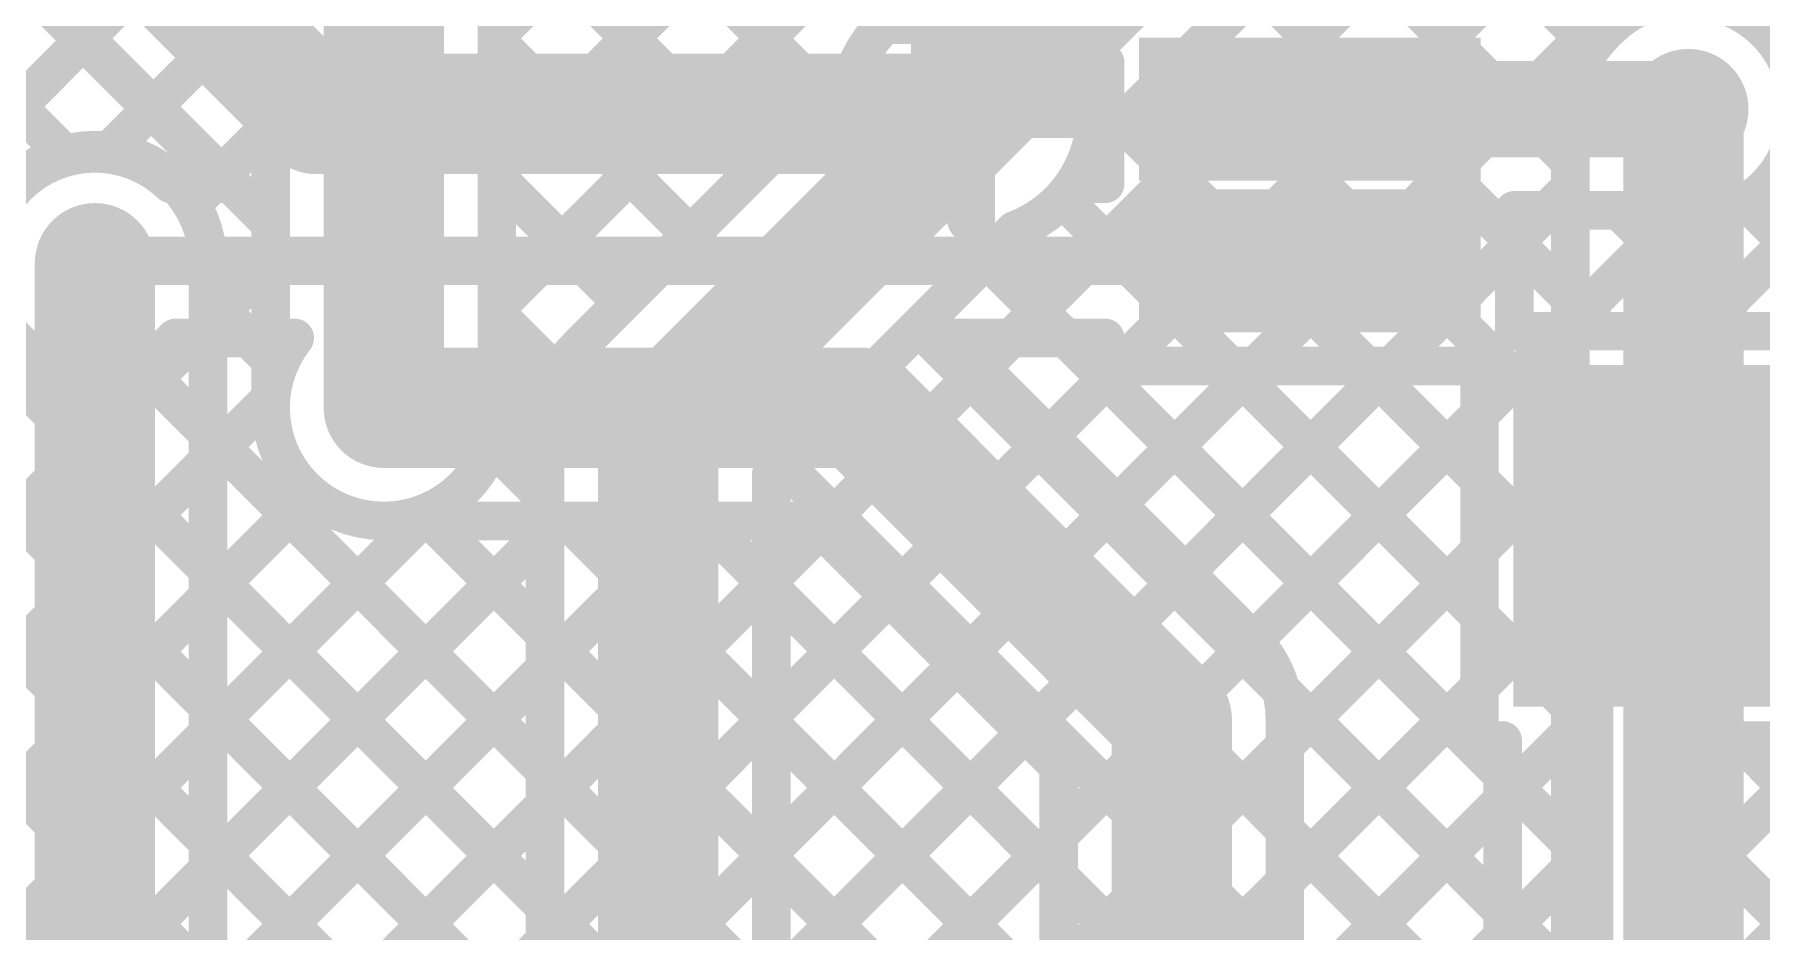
# Model space of a CAD drawing. Header units: millimetres. Extents: x 2.49 to 5.65, y 1.36 to 4.13.
# Drawn here: x 2.7755 to 3.1342, y 3.3643 to 3.5505 of the extents above; entities that cross this region are included whole.
import ezdxf

# ---------------------------------------------------------------- set-up
doc = ezdxf.new("R2010")
doc.units = ezdxf.units.MM
doc.header["$MEASUREMENT"] = 0
for name, color, linetype in [('BottomLayer', 5, 'Continuous'), ('MultiLayer', 9, 'Continuous'), ('TopLayer', 1, 'Continuous'), ('TopOverlay', 2, 'Continuous'), ('TopPaste', 8, 'Continuous'), ('TopSolder', 216, 'Continuous'), ('ViaHoleLayer', 16, 'Continuous')]:
    doc.layers.add(name, color=color, linetype=linetype)

# ---------------------------------------------------------------- blocks, each defined once
blk = doc.blocks.new('32_TQFP__7X7__14')
at = {"layer": 'TopLayer'}
for points in [[(0.06791, 0.13583), (0.08957, 0.13583), (0.06791, 0.19882), (0.08957, 0.19882)], [(0.09941, 0.13583), (0.12106, 0.13583), (0.09941, 0.19882), (0.12106, 0.19882)], [(0.13583, 0.09941), (0.19882, 0.09941), (0.13583, 0.12106), (0.19882, 0.12106)], [(0.13583, 0.06791), (0.19882, 0.06791), (0.13583, 0.08957), (0.19882, 0.08957)]]:
    blk.add_solid(points, dxfattribs=at)
at = {"layer": 'TopOverlay', "const_width": 0.005}
blk.add_lwpolyline([(0.13398, 0.12455), (0.12451, 0.13402)], dxfattribs=at)
at = {"layer": 'TopOverlay', "const_width": 0.0025}
for points in [[(0.12326, 0.13402, 1), (0.12576, 0.13402, 1)], [(0.13273, 0.12455, 1), (0.13523, 0.12455, 1)]]:
    blk.add_lwpolyline(points, format="xyb", close=True, dxfattribs=at)
at = {"layer": 'TopPaste'}
for points in [[(0.06791, 0.13583), (0.08957, 0.13583), (0.06791, 0.19882), (0.08957, 0.19882)], [(0.09941, 0.13583), (0.12106, 0.13583), (0.09941, 0.19882), (0.12106, 0.19882)], [(0.13583, 0.09941), (0.19882, 0.09941), (0.13583, 0.12106), (0.19882, 0.12106)], [(0.13583, 0.06791), (0.19882, 0.06791), (0.13583, 0.08957), (0.19882, 0.08957)]]:
    blk.add_solid(points, dxfattribs=at)
at = {"layer": 'TopSolder'}
for points in [[(0.06391, 0.13183), (0.09357, 0.13183), (0.06391, 0.20282), (0.09357, 0.20282)], [(0.09541, 0.13183), (0.12506, 0.13183), (0.09541, 0.20282), (0.12506, 0.20282)], [(0.13183, 0.09541), (0.20282, 0.09541), (0.13183, 0.12506), (0.20282, 0.12506)], [(0.13183, 0.06391), (0.20282, 0.06391), (0.13183, 0.09357), (0.20282, 0.09357)]]:
    blk.add_solid(points, dxfattribs=at)
blk = doc.blocks.new('C__0603_113')
at = {"layer": 'TopLayer'}
for points in [[(-0.045, 0.0175), (-0.045, -0.0175), (-0.015, 0.0175), (-0.015, -0.0175)], [(0.015, 0.0175), (0.015, -0.0175), (0.045, 0.0175), (0.045, -0.0175)]]:
    blk.add_solid(points, dxfattribs=at)
at = {"layer": 'TopOverlay', "const_width": 0.005}
for points in [[(-0.049, 0.021), (-0.018, 0.021)], [(-0.049, 0.021), (-0.049, -0.021)], [(0.018, 0.021), (0.049, 0.021)], [(0.049, 0.021), (0.049, -0.021)], [(-0.049, -0.021), (-0.018, -0.021)], [(0.018, -0.021), (0.049, -0.021)]]:
    blk.add_lwpolyline(points, dxfattribs=at)
at = {"layer": 'TopOverlay', "const_width": 0.0025}
for points in [[(-0.05025, 0.021, 1), (-0.04775, 0.021, 1)], [(-0.05025, 0.021, 1), (-0.04775, 0.021, 1)], [(-0.01925, 0.021, 1), (-0.01675, 0.021, 1)], [(0.01675, 0.021, 1), (0.01925, 0.021, 1)], [(0.04775, 0.021, 1), (0.05025, 0.021, 1)], [(0.04775, 0.021, 1), (0.05025, 0.021, 1)], [(-0.05025, -0.021, 1), (-0.04775, -0.021, 1)], [(-0.05025, -0.021, 1), (-0.04775, -0.021, 1)], [(-0.01925, -0.021, 1), (-0.01675, -0.021, 1)], [(0.01675, -0.021, 1), (0.01925, -0.021, 1)], [(0.04775, -0.021, 1), (0.05025, -0.021, 1)], [(0.04775, -0.021, 1), (0.05025, -0.021, 1)]]:
    blk.add_lwpolyline(points, format="xyb", close=True, dxfattribs=at)
at = {"layer": 'TopPaste'}
for points in [[(-0.045, 0.0175), (-0.045, -0.0175), (-0.015, 0.0175), (-0.015, -0.0175)], [(0.015, 0.0175), (0.015, -0.0175), (0.045, 0.0175), (0.045, -0.0175)]]:
    blk.add_solid(points, dxfattribs=at)
at = {"layer": 'TopSolder'}
for points in [[(-0.04736, 0.01986), (-0.04736, -0.01986), (-0.01264, 0.01986), (-0.01264, -0.01986)], [(0.01264, 0.01986), (0.01264, -0.01986), (0.04736, 0.01986), (0.04736, -0.01986)]]:
    blk.add_solid(points, dxfattribs=at)

msp = doc.modelspace()

# ---------------------------------------------------------------- linework, layer by layer
at = {"layer": 'BottomLayer'}
for points, const_width in [([(2.848, 3.473), (2.848, 3.661)], 0.025), ([(2.7195, 3.64446), (2.8245, 3.53946)], 0.008), ([(2.8245, 3.473), (2.8245, 3.6375)], 0.008), ([(2.8715, 3.52204), (2.98696, 3.6375)], 0.008), ([(2.8715, 3.49376), (3.01524, 3.6375)], 0.008), ([(2.8715, 3.55032), (2.95868, 3.6375)], 0.008), ([(2.8715, 3.473), (2.8715, 3.6375)], 0.008), ([(2.8715, 3.63388), (2.95245, 3.55293)], 0.008), ([(2.70536, 3.63032), (2.8245, 3.51118)], 0.008), ([(2.69122, 3.61618), (2.78174, 3.52565)], 0.008), ([(2.8715, 3.6056), (2.93993, 3.53717)], 0.008), ([(2.97, 3.534), (3.034, 3.598)], 0.025), ([(2.56998, 3.33366), (2.8245, 3.58818)], 0.008), ([(2.8715, 3.57732), (2.92579, 3.52303)], 0.008), ([(2.9285, 3.38105), (3.12195, 3.5745)], 0.008), ([(2.9285, 3.43762), (3.06538, 3.5745)], 0.008), ([(2.9285, 3.40933), (3.09356, 3.57439)], 0.008), ([(2.99417, 3.52493), (3.04373, 3.5745)], 0.008), ([(3.04402, 3.5745), (3.0945, 3.52402)], 0.008), ([(3.07231, 3.5745), (3.09899, 3.54782)], 0.008), ([(2.79092, 3.52632), (2.8245, 3.55989)], 0.008), ([(3.02974, 3.5605), (3.0945, 3.49574)], 0.008), ([(2.97, 3.534), (2.97, 3.55581)], 0.01), ([(2.8715, 3.54903), (2.91165, 3.50888)], 0.008), ([(3.01559, 3.54636), (3.0945, 3.46745)], 0.008), ([(2.8884, 3.48563), (2.94583, 3.54307)], 0.008), ([(2.905, 3.469), (2.97, 3.534)], 0.025), ([(3.118, 3.534), (3.119, 3.535)], 0.025), ([(3.118, 3.534), (3.118, 2.427)], 0.025), ([(2.94819, 3.534), (2.97, 3.534)], 0.01), ([(2.97, 3.534), (2.99181, 3.534)], 0.01), ([(2.97, 3.51219), (2.97, 3.534)], 0.01), ([(3.0945, 3.07275), (3.0945, 3.534)], 0.008), ([(2.80809, 3.5152), (2.8245, 3.53161)], 0.008), ([(3.00145, 3.53222), (3.0945, 3.43917)], 0.008), ([(2.8715, 3.52075), (2.89751, 3.49474)], 0.008), ([(2.9285, 3.35277), (3.0945, 3.51877)], 0.008), ([(2.98893, 3.51645), (3.0945, 3.41088)], 0.008), ([(2.788, 3.503), (2.788, 2.088)], 0.025), ([(2.9285, 3.45927), (2.97907, 3.50983)], 0.008), ([(2.8115, 3.49032), (2.8245, 3.50332)], 0.008), ([(2.8115, 2.85773), (2.8115, 3.503)], 0.008), ([(2.97317, 3.50393), (3.0945, 3.3826)], 0.008), ([(2.8115, 3.49589), (2.8245, 3.48289)], 0.008), ([(2.8715, 3.49246), (2.88414, 3.47982)], 0.008), ([(2.9285, 3.32448), (3.0945, 3.49048)], 0.008), ([(2.95903, 3.48979), (3.0945, 3.35432)], 0.008), ([(2.86947, 3.46344), (2.88283, 3.47681)], 0.008), ([(2.905, 3.04232), (2.905, 3.469)], 0.025), ([(2.8115, 3.46204), (2.8245, 3.47504)], 0.008), ([(2.94488, 3.47565), (3.0945, 3.32603)], 0.008), ([(2.8815, 3.12387), (2.8815, 3.469)], 0.008), ([(2.8115, 3.46761), (2.8815, 3.39761)], 0.008), ([(2.87025, 3.46543), (2.8815, 3.45418)], 0.008), ([(2.9285, 3.2962), (3.0945, 3.4622)], 0.008), ([(2.93074, 3.46151), (3.0945, 3.29775)], 0.008), ([(2.9285, 3.12387), (2.9285, 3.45927)], 0.008), ([(2.8115, 3.43376), (2.83281, 3.45507)], 0.008), ([(2.8115, 3.40547), (2.85756, 3.45153)], 0.008), ([(2.85636, 3.45104), (2.8815, 3.42589)], 0.008), ([(2.8115, 3.37719), (2.8815, 3.44719)], 0.008), ([(2.8115, 3.43933), (2.8815, 3.36933)], 0.008), ([(2.9285, 3.43546), (3.0945, 3.26946)], 0.008), ([(2.9285, 3.26791), (3.0945, 3.43391)], 0.008), ([(2.8115, 3.3489), (2.8815, 3.4189)], 0.008), ([(2.8115, 3.41104), (2.8815, 3.34104)], 0.008), ([(2.9285, 3.40718), (3.0945, 3.24118)], 0.008), ([(2.9285, 3.23963), (3.0945, 3.40563)], 0.008), ([(2.8115, 3.32062), (2.8815, 3.39062)], 0.008), ([(2.8115, 3.38276), (2.8815, 3.31276)], 0.008), ([(2.9285, 3.37889), (3.0945, 3.21289)], 0.008), ([(2.9285, 3.21134), (3.0945, 3.37734)], 0.008), ([(2.8115, 3.29233), (2.8815, 3.36233)], 0.008)]:
    msp.add_lwpolyline(points, dxfattribs=dict(at, const_width=const_width))
at = {"layer": 'BottomLayer', "const_width": 0.008}
for points in [[(3.10238, 3.55162, -0.514421), (3.1401, 3.54534)], [(2.94583, 3.54307, -0.216486), (2.96093, 3.55817)], [(3.0945, 3.534, -0.199188), (3.1014, 3.55063)], [(3.0945, 3.534, -0.198912), (3.10138, 3.55062)], [(2.7645, 3.503, -1), (2.8115, 3.503)], [(2.99417, 3.52493, -0.216486), (2.97907, 3.50983)], [(2.8815, 3.469, -0.199188), (2.8884, 3.48563)], [(2.8815, 3.469, -0.198912), (2.88838, 3.48562)], [(2.8715, 3.473, -1), (2.8245, 3.473)]]:
    msp.add_lwpolyline(points, format="xyb", dxfattribs=at)
at = {"layer": 'BottomLayer'}
for points, const_width in [([(2.95045, 3.55293, 1), (2.95445, 3.55293, 1)], 0.004), ([(3.10038, 3.55162, 1), (3.10438, 3.55162, 1)], 0.004), ([(2.8695, 3.55032, 1), (2.8735, 3.55032, 1)], 0.004), ([(2.8695, 3.54903, 1), (2.8735, 3.54903, 1)], 0.004), ([(3.09699, 3.54782, 1), (3.10099, 3.54782, 1)], 0.004), ([(3.09938, 3.55062, 1), (3.10338, 3.55062, 1)], 0.004), ([(3.0994, 3.55063, 1), (3.1034, 3.55063, 1)], 0.004), ([(3.01359, 3.54636, 1), (3.01759, 3.54636, 1)], 0.004), ([(2.94383, 3.54307, 1), (2.94783, 3.54307, 1)], 0.004), ([(2.94383, 3.54307, 1), (2.94783, 3.54307, 1)], 0.004), ([(2.96375, 3.534, 1), (2.97625, 3.534, 1)], 0.0125), ([(2.96375, 3.534, 1), (2.97625, 3.534, 1)], 0.0125), ([(2.96409, 3.534, 1), (2.97591, 3.534, 1)], 0.01181), ([(3.11175, 3.534, 1), (3.12425, 3.534, 1)], 0.0125), ([(3.11175, 3.534, 1), (3.12425, 3.534, 1)], 0.0125), ([(3.11275, 3.535, 1), (3.12525, 3.535, 1)], 0.0125), ([(3.11309, 3.535, 1), (3.12491, 3.535, 1)], 0.01181), ([(2.8225, 3.53946, 1), (2.8265, 3.53946, 1)], 0.004), ([(2.93793, 3.53717, 1), (2.94193, 3.53717, 1)], 0.004), ([(2.94569, 3.534, 1), (2.95069, 3.534, 1)], 0.005), ([(2.9675, 3.534, 1), (2.9725, 3.534, 1)], 0.005), ([(2.9675, 3.534, 1), (2.9725, 3.534, 1)], 0.005), ([(2.9675, 3.534, 1), (2.9725, 3.534, 1)], 0.005), ([(2.9675, 3.534, 1), (2.9725, 3.534, 1)], 0.005), ([(2.98931, 3.534, 1), (2.99431, 3.534, 1)], 0.005), ([(3.0925, 3.534, 1), (3.0965, 3.534, 1)], 0.004), ([(3.0925, 3.534, 1), (3.0965, 3.534, 1)], 0.004), ([(3.0925, 3.534, 1), (3.0965, 3.534, 1)], 0.004), ([(2.8225, 3.53161, 1), (2.8265, 3.53161, 1)], 0.004), ([(2.99945, 3.53222, 1), (3.00345, 3.53222, 1)], 0.004), ([(2.78892, 3.52632, 1), (2.79292, 3.52632, 1)], 0.004), ([(2.77974, 3.52565, 1), (2.78374, 3.52565, 1)], 0.004), ([(2.92379, 3.52303, 1), (2.92779, 3.52303, 1)], 0.004), ([(2.99217, 3.52493, 1), (2.99617, 3.52493, 1)], 0.004), ([(2.99217, 3.52493, 1), (2.99617, 3.52493, 1)], 0.004), ([(3.0925, 3.52402, 1), (3.0965, 3.52402, 1)], 0.004), ([(2.8695, 3.52204, 1), (2.8735, 3.52204, 1)], 0.004), ([(2.8695, 3.52075, 1), (2.8735, 3.52075, 1)], 0.004), ([(2.98693, 3.51645, 1), (2.99093, 3.51645, 1)], 0.004), ([(3.0925, 3.51877, 1), (3.0965, 3.51877, 1)], 0.004), ([(2.80609, 3.5152, 1), (2.81009, 3.5152, 1)], 0.004), ([(2.9675, 3.51219, 1), (2.9725, 3.51219, 1)], 0.005), ([(2.78175, 3.503, 1), (2.79425, 3.503, 1)], 0.0125), ([(2.78209, 3.503, 1), (2.79391, 3.503, 1)], 0.01181), ([(2.8225, 3.51118, 1), (2.8265, 3.51118, 1)], 0.004), ([(2.90965, 3.50888, 1), (2.91365, 3.50888, 1)], 0.004), ([(2.97707, 3.50983, 1), (2.98107, 3.50983, 1)], 0.004), ([(2.97707, 3.50983, 1), (2.98107, 3.50983, 1)], 0.004), ([(2.8095, 3.503, 1), (2.8135, 3.503, 1)], 0.004), ([(2.8095, 3.503, 1), (2.8135, 3.503, 1)], 0.004), ([(2.8225, 3.50332, 1), (2.8265, 3.50332, 1)], 0.004), ([(2.97117, 3.50393, 1), (2.97517, 3.50393, 1)], 0.004), ([(2.8095, 3.49589, 1), (2.8135, 3.49589, 1)], 0.004), ([(2.8695, 3.49376, 1), (2.8735, 3.49376, 1)], 0.004), ([(2.89551, 3.49474, 1), (2.89951, 3.49474, 1)], 0.004), ([(3.0925, 3.49574, 1), (3.0965, 3.49574, 1)], 0.004), ([(2.8095, 3.49032, 1), (2.8135, 3.49032, 1)], 0.004), ([(2.8695, 3.49246, 1), (2.8735, 3.49246, 1)], 0.004), ([(3.0925, 3.49048, 1), (3.0965, 3.49048, 1)], 0.004), ([(2.95703, 3.48979, 1), (2.96103, 3.48979, 1)], 0.004), ([(2.88638, 3.48562, 1), (2.89038, 3.48562, 1)], 0.004), ([(2.8864, 3.48563, 1), (2.8904, 3.48563, 1)], 0.004), ([(2.8864, 3.48563, 1), (2.8904, 3.48563, 1)], 0.004), ([(2.8225, 3.48289, 1), (2.8265, 3.48289, 1)], 0.004), ([(2.84175, 3.473, 1), (2.85425, 3.473, 1)], 0.0125), ([(2.84209, 3.473, 1), (2.85391, 3.473, 1)], 0.01181), ([(2.88214, 3.47982, 1), (2.88614, 3.47982, 1)], 0.004), ([(2.88083, 3.47681, 1), (2.88483, 3.47681, 1)], 0.004), ([(2.89875, 3.469, 1), (2.91125, 3.469, 1)], 0.0125), ([(2.89875, 3.469, 1), (2.91125, 3.469, 1)], 0.0125), ([(2.8225, 3.47504, 1), (2.8265, 3.47504, 1)], 0.004), ([(2.8225, 3.473, 1), (2.8265, 3.473, 1)], 0.004), ([(2.8225, 3.473, 1), (2.8265, 3.473, 1)], 0.004), ([(2.8695, 3.473, 1), (2.8735, 3.473, 1)], 0.004), ([(2.8695, 3.473, 1), (2.8735, 3.473, 1)], 0.004), ([(2.94288, 3.47565, 1), (2.94688, 3.47565, 1)], 0.004), ([(2.8795, 3.469, 1), (2.8835, 3.469, 1)], 0.004), ([(2.8795, 3.469, 1), (2.8835, 3.469, 1)], 0.004), ([(2.8795, 3.469, 1), (2.8835, 3.469, 1)], 0.004), ([(2.8095, 3.46761, 1), (2.8135, 3.46761, 1)], 0.004), ([(2.86825, 3.46543, 1), (2.87225, 3.46543, 1)], 0.004), ([(3.0925, 3.46745, 1), (3.0965, 3.46745, 1)], 0.004), ([(2.8095, 3.46204, 1), (2.8135, 3.46204, 1)], 0.004), ([(2.86747, 3.46344, 1), (2.87147, 3.46344, 1)], 0.004), ([(2.92874, 3.46151, 1), (2.93274, 3.46151, 1)], 0.004), ([(3.0925, 3.4622, 1), (3.0965, 3.4622, 1)], 0.004), ([(2.9265, 3.45927, 1), (2.9305, 3.45927, 1)], 0.004), ([(2.9265, 3.45927, 1), (2.9305, 3.45927, 1)], 0.004), ([(2.83081, 3.45507, 1), (2.83481, 3.45507, 1)], 0.004), ([(2.85436, 3.45104, 1), (2.85836, 3.45104, 1)], 0.004), ([(2.85556, 3.45153, 1), (2.85956, 3.45153, 1)], 0.004), ([(2.8795, 3.45418, 1), (2.8835, 3.45418, 1)], 0.004), ([(2.8795, 3.44719, 1), (2.8835, 3.44719, 1)], 0.004), ([(2.8095, 3.43933, 1), (2.8135, 3.43933, 1)], 0.004), ([(2.9265, 3.43762, 1), (2.9305, 3.43762, 1)], 0.004), ([(3.0925, 3.43917, 1), (3.0965, 3.43917, 1)], 0.004), ([(2.8095, 3.43376, 1), (2.8135, 3.43376, 1)], 0.004), ([(2.9265, 3.43546, 1), (2.9305, 3.43546, 1)], 0.004), ([(3.0925, 3.43391, 1), (3.0965, 3.43391, 1)], 0.004), ([(2.8795, 3.42589, 1), (2.8835, 3.42589, 1)], 0.004), ([(2.8795, 3.4189, 1), (2.8835, 3.4189, 1)], 0.004), ([(2.8095, 3.41104, 1), (2.8135, 3.41104, 1)], 0.004), ([(2.9265, 3.40933, 1), (2.9305, 3.40933, 1)], 0.004), ([(3.0925, 3.41088, 1), (3.0965, 3.41088, 1)], 0.004), ([(2.8095, 3.40547, 1), (2.8135, 3.40547, 1)], 0.004), ([(2.9265, 3.40718, 1), (2.9305, 3.40718, 1)], 0.004), ([(3.0925, 3.40563, 1), (3.0965, 3.40563, 1)], 0.004), ([(2.8795, 3.39761, 1), (2.8835, 3.39761, 1)], 0.004), ([(2.8795, 3.39062, 1), (2.8835, 3.39062, 1)], 0.004), ([(2.8095, 3.38276, 1), (2.8135, 3.38276, 1)], 0.004), ([(3.0925, 3.3826, 1), (3.0965, 3.3826, 1)], 0.004), ([(2.9265, 3.38105, 1), (2.9305, 3.38105, 1)], 0.004), ([(2.8095, 3.37719, 1), (2.8135, 3.37719, 1)], 0.004), ([(2.9265, 3.37889, 1), (2.9305, 3.37889, 1)], 0.004), ([(3.0925, 3.37734, 1), (3.0965, 3.37734, 1)], 0.004), ([(2.8795, 3.36933, 1), (2.8835, 3.36933, 1)], 0.004), ([(2.8795, 3.36233, 1), (2.8835, 3.36233, 1)], 0.004)]:
    msp.add_lwpolyline(points, format="xyb", close=True, dxfattribs=dict(at, const_width=const_width))
at = {"layer": 'MultiLayer', "const_width": 0.01181}
for points in [[(2.96409, 3.534, 1), (2.97591, 3.534, 1)], [(3.11309, 3.535, 1), (3.12491, 3.535, 1)], [(2.78209, 3.503, 1), (2.79391, 3.503, 1)], [(2.84209, 3.473, 1), (2.85391, 3.473, 1)]]:
    msp.add_lwpolyline(points, format="xyb", close=True, dxfattribs=at)
at = {"layer": 'TopLayer'}
for points, const_width in [([(2.66989, 3.6375), (2.78231, 3.52509)], 0.008), ([(2.63553, 3.6153), (2.98819, 3.26263)], 0.008), ([(2.62139, 3.60115), (2.98819, 3.23435)], 0.008), ([(2.788, 3.58), (2.834, 3.534)], 0.025), ([(2.6125, 3.58176), (2.98819, 3.20606)], 0.008), ([(2.97, 3.534), (2.97, 3.57)], 0.025), ([(2.7714, 3.56337), (2.81526, 3.5195)], 0.008), ([(2.6125, 3.55347), (2.98819, 3.17778)], 0.008), ([(2.61824, 3.38192), (2.78554, 3.54922)], 0.008), ([(2.99786, 3.541), (2.99786, 3.54467)], 0.008), ([(2.834, 3.534), (2.97, 3.534)], 0.025), ([(2.99484, 3.541), (2.99786, 3.541)], 0.008), ([(2.99786, 3.52533), (2.99786, 3.541)], 0.008), ([(3.04035, 3.535), (3.119, 3.535)], 0.02), ([(2.99547, 3.5382), (2.99786, 3.53581)], 0.008), ([(2.7903, 3.52569), (2.79969, 3.53508)], 0.008), ([(2.97, 3.534), (2.99181, 3.534)], 0.01), ([(2.99786, 3.5195), (2.99786, 3.52533)], 0.008), ([(2.99786, 3.5195), (2.99786, 3.52533)], 0.008), ([(2.6185, 3.51919), (2.98819, 3.1495)], 0.008), ([(2.80375, 3.5195), (2.81526, 3.5195)], 0.008), ([(2.99136, 3.5195), (2.99786, 3.5195)], 0.008), ([(3.12122, 3.48891), (3.14811, 3.51581)], 0.008), ([(3.13113, 3.51568), (3.15789, 3.48891)], 0.008), ([(3.08285, 3.514), (3.11009, 3.514)], 0.008), ([(3.08285, 3.50712), (3.08973, 3.514)], 0.008), ([(3.08285, 3.48891), (3.08285, 3.51317)], 0.008), ([(3.09293, 3.48891), (3.11636, 3.51234)], 0.008), ([(3.10452, 3.514), (3.12961, 3.48891)], 0.008), ([(2.788, 3.5035), (3.04035, 3.5035)], 0.01), ([(3.08285, 3.50739), (3.10132, 3.48891)], 0.008), ([(2.61053, 3.28935), (2.80868, 3.4875)], 0.008), ([(2.80474, 3.4875), (2.82951, 3.4875)], 0.008), ([(2.81989, 3.4875), (2.82604, 3.48136)], 0.008), ([(2.96573, 3.4875), (2.99786, 3.4875)], 0.008), ([(2.96573, 3.4875), (3.02829, 3.42494)], 0.008), ([(2.97206, 3.48118), (2.97839, 3.4875)], 0.008), ([(2.9896, 3.4875), (3.08044, 3.39666)], 0.008), ([(2.99786, 3.48168), (2.99786, 3.4875)], 0.008), ([(3.08285, 3.48891), (3.10711, 3.48891)], 0.008), ([(3.10711, 3.48891), (3.11927, 3.48891)], 0.008), ([(3.10711, 3.48891), (3.11927, 3.48891)], 0.008), ([(3.11927, 3.48891), (3.13861, 3.48891)], 0.008), ([(2.61053, 3.31764), (2.77631, 3.48341)], 0.008), ([(2.79705, 3.48206), (2.98819, 3.29092)], 0.008), ([(2.848, 3.473), (2.947, 3.473)], 0.025), ([(2.947, 3.473), (3.01169, 3.40831)], 0.025), ([(2.9862, 3.46703), (3.00084, 3.48168)], 0.008), ([(2.99786, 3.48168), (3.07561, 3.48168)], 0.008), ([(3.00034, 3.45289), (3.02913, 3.48168)], 0.008), ([(3.01448, 3.43875), (3.05741, 3.48168)], 0.008), ([(3.02371, 3.48168), (3.07561, 3.42977)], 0.008), ([(3.05199, 3.48168), (3.07561, 3.45805)], 0.008), ([(3.07561, 3.40392), (3.07561, 3.48168)], 0.008), ([(2.61824, 3.26878), (2.8246, 3.47514)], 0.008), ([(3.02862, 3.4246), (3.07561, 3.4716)], 0.008), ([(2.61824, 3.2405), (2.83281, 3.45507)], 0.008), ([(2.57642, 3.11382), (2.9121, 3.4495)], 0.008), ([(2.59056, 3.09968), (2.93882, 3.44794)], 0.008), ([(2.616, 3.18169), (2.88381, 3.4495)], 0.008), ([(2.61824, 3.21222), (2.85553, 3.4495)], 0.008), ([(2.848, 3.4495), (2.93727, 3.4495)], 0.008), ([(2.85789, 3.4495), (2.98819, 3.3192)], 0.008), ([(2.88618, 3.4495), (2.98819, 3.34749)], 0.008), ([(2.91446, 3.4495), (2.98819, 3.37577)], 0.008), ([(2.93727, 3.4495), (2.98819, 3.39857)], 0.008), ([(3.09744, 3.09444), (3.09744, 3.44642)], 0.012), ([(3.03519, 3.40289), (3.07561, 3.44331)], 0.008), ([(2.6047, 3.08553), (2.95297, 3.4338)], 0.008), ([(2.61884, 3.07139), (2.96711, 3.41966)], 0.008), ([(3.01169, 2.92146), (3.01169, 3.40831)], 0.025), ([(3.03519, 3.37461), (3.07561, 3.41503)], 0.008), ([(3.03438, 3.41444), (3.08044, 3.36838)], 0.008), ([(3.03519, 2.95686), (3.03519, 3.40831)], 0.008), ([(2.64156, 3.06582), (2.98125, 3.40552)], 0.008), ([(3.07561, 3.40392), (3.08044, 3.40392)], 0.008), ([(3.08044, 3.10148), (3.08044, 3.40392)], 0.008), ([(3.11444, 3.34072), (3.17765, 3.40392)], 0.008), ([(3.11444, 3.39729), (3.12108, 3.40392)], 0.008), ([(3.11444, 3.369), (3.14936, 3.40392)], 0.008), ([(3.11444, 3.40392), (3.11927, 3.40392)], 0.008), ([(3.11444, 3.40392), (3.11927, 3.40392)], 0.008), ([(3.11444, 3.09444), (3.11444, 3.40392)], 0.008), ([(3.11927, 3.40392), (3.13861, 3.40392)], 0.008), ([(3.12975, 3.40392), (3.63722, 2.89645)], 0.008), ([(2.98819, 3.05909), (2.98819, 3.39857)], 0.008), ([(3.03519, 3.34632), (3.08044, 3.39157)], 0.008), ([(3.11444, 3.39094), (3.62308, 2.88231)], 0.008), ([(2.66984, 3.06582), (2.98819, 3.38417)], 0.008), ([(3.03519, 3.38534), (3.08044, 3.34009)], 0.008), ([(3.03519, 3.31804), (3.08044, 3.36329)], 0.008), ([(3.11444, 3.36266), (3.60893, 2.86817)], 0.008)]:
    msp.add_lwpolyline(points, dxfattribs=dict(at, const_width=const_width))
at = {"layer": 'TopLayer', "const_width": 0.008}
for points in [[(3.11009, 3.556, -0.405249), (3.13972, 3.54455)], [(2.99484, 3.541, -0.068769), (2.99581, 3.534)], [(2.99581, 3.534, -0.150202), (2.99136, 3.5195)], [(2.80474, 3.4875, -2.440202), (2.80375, 3.5195)], [(3.13972, 3.52545, -0.405243), (3.11009, 3.514)], [(2.848, 3.4495, -0.625543), (2.82951, 3.4875)], [(3.02829, 3.42494, -0.199188), (3.03519, 3.40831)], [(3.02831, 3.42492, -0.198912), (3.03519, 3.40831)]]:
    msp.add_lwpolyline(points, format="xyb", dxfattribs=at)
at = {"layer": 'TopLayer'}
for points, const_width in [([(2.78354, 3.54922, 1), (2.78754, 3.54922, 1)], 0.004), ([(2.99586, 3.54467, 1), (2.99986, 3.54467, 1)], 0.004), ([(2.82775, 3.534, 1), (2.84025, 3.534, 1)], 0.0125), ([(2.82775, 3.534, 1), (2.84025, 3.534, 1)], 0.0125), ([(2.96375, 3.534, 1), (2.97625, 3.534, 1)], 0.0125), ([(2.96375, 3.534, 1), (2.97625, 3.534, 1)], 0.0125), ([(2.96409, 3.534, 1), (2.97591, 3.534, 1)], 0.01181), ([(2.99284, 3.541, 1), (2.99684, 3.541, 1)], 0.004), ([(2.99284, 3.541, 1), (2.99684, 3.541, 1)], 0.004), ([(2.99586, 3.541, 1), (2.99986, 3.541, 1)], 0.004), ([(2.99586, 3.541, 1), (2.99986, 3.541, 1)], 0.004), ([(2.99586, 3.541, 1), (2.99986, 3.541, 1)], 0.004), ([(3.03535, 3.535, 1), (3.04535, 3.535, 1)], 0.01), ([(3.11309, 3.535, 1), (3.12491, 3.535, 1)], 0.01181), ([(3.114, 3.535, 1), (3.124, 3.535, 1)], 0.01), ([(2.99347, 3.5382, 1), (2.99747, 3.5382, 1)], 0.004), ([(2.79769, 3.53508, 1), (2.80169, 3.53508, 1)], 0.004), ([(2.9675, 3.534, 1), (2.9725, 3.534, 1)], 0.005), ([(2.98931, 3.534, 1), (2.99431, 3.534, 1)], 0.005), ([(2.99381, 3.534, 1), (2.99781, 3.534, 1)], 0.004), ([(2.99381, 3.534, 1), (2.99781, 3.534, 1)], 0.004), ([(2.99586, 3.53581, 1), (2.99986, 3.53581, 1)], 0.004), ([(2.78031, 3.52509, 1), (2.78431, 3.52509, 1)], 0.004), ([(2.7883, 3.52569, 1), (2.7923, 3.52569, 1)], 0.004), ([(2.99586, 3.52533, 1), (2.99986, 3.52533, 1)], 0.004), ([(2.99586, 3.52533, 1), (2.99986, 3.52533, 1)], 0.004), ([(2.99586, 3.52533, 1), (2.99986, 3.52533, 1)], 0.004), ([(2.80175, 3.5195, 1), (2.80575, 3.5195, 1)], 0.004), ([(2.80175, 3.5195, 1), (2.80575, 3.5195, 1)], 0.004), ([(2.81326, 3.5195, 1), (2.81726, 3.5195, 1)], 0.004), ([(2.81326, 3.5195, 1), (2.81726, 3.5195, 1)], 0.004), ([(2.98936, 3.5195, 1), (2.99336, 3.5195, 1)], 0.004), ([(2.98936, 3.5195, 1), (2.99336, 3.5195, 1)], 0.004), ([(2.99586, 3.5195, 1), (2.99986, 3.5195, 1)], 0.004), ([(2.99586, 3.5195, 1), (2.99986, 3.5195, 1)], 0.004), ([(2.99586, 3.5195, 1), (2.99986, 3.5195, 1)], 0.004), ([(3.12913, 3.51568, 1), (3.13313, 3.51568, 1)], 0.004), ([(3.08085, 3.514, 1), (3.08485, 3.514, 1)], 0.004), ([(3.08085, 3.51317, 1), (3.08485, 3.51317, 1)], 0.004), ([(3.08773, 3.514, 1), (3.09173, 3.514, 1)], 0.004), ([(3.10252, 3.514, 1), (3.10652, 3.514, 1)], 0.004), ([(3.10809, 3.514, 1), (3.11209, 3.514, 1)], 0.004), ([(3.10809, 3.514, 1), (3.11209, 3.514, 1)], 0.004), ([(3.11436, 3.51234, 1), (3.11836, 3.51234, 1)], 0.004), ([(2.78209, 3.503, 1), (2.79391, 3.503, 1)], 0.01181), ([(2.7855, 3.5035, 1), (2.7905, 3.5035, 1)], 0.005), ([(3.03785, 3.5035, 1), (3.04285, 3.5035, 1)], 0.005), ([(3.08085, 3.50739, 1), (3.08485, 3.50739, 1)], 0.004), ([(3.08085, 3.50712, 1), (3.08485, 3.50712, 1)], 0.004), ([(2.80274, 3.4875, 1), (2.80674, 3.4875, 1)], 0.004), ([(2.80274, 3.4875, 1), (2.80674, 3.4875, 1)], 0.004), ([(2.80668, 3.4875, 1), (2.81068, 3.4875, 1)], 0.004), ([(2.81789, 3.4875, 1), (2.82189, 3.4875, 1)], 0.004), ([(2.82751, 3.4875, 1), (2.83151, 3.4875, 1)], 0.004), ([(2.82751, 3.4875, 1), (2.83151, 3.4875, 1)], 0.004), ([(2.96373, 3.4875, 1), (2.96773, 3.4875, 1)], 0.004), ([(2.96373, 3.4875, 1), (2.96773, 3.4875, 1)], 0.004), ([(2.97639, 3.4875, 1), (2.98039, 3.4875, 1)], 0.004), ([(2.9876, 3.4875, 1), (2.9916, 3.4875, 1)], 0.004), ([(2.99586, 3.4875, 1), (2.99986, 3.4875, 1)], 0.004), ([(2.99586, 3.4875, 1), (2.99986, 3.4875, 1)], 0.004), ([(3.08085, 3.48891, 1), (3.08485, 3.48891, 1)], 0.004), ([(3.08085, 3.48891, 1), (3.08485, 3.48891, 1)], 0.004), ([(3.09093, 3.48891, 1), (3.09493, 3.48891, 1)], 0.004), ([(3.09932, 3.48891, 1), (3.10332, 3.48891, 1)], 0.004), ([(3.10511, 3.48891, 1), (3.10911, 3.48891, 1)], 0.004), ([(3.10511, 3.48891, 1), (3.10911, 3.48891, 1)], 0.004), ([(3.10511, 3.48891, 1), (3.10911, 3.48891, 1)], 0.004), ([(3.11727, 3.48891, 1), (3.12127, 3.48891, 1)], 0.004), ([(3.11727, 3.48891, 1), (3.12127, 3.48891, 1)], 0.004), ([(3.11727, 3.48891, 1), (3.12127, 3.48891, 1)], 0.004), ([(3.11922, 3.48891, 1), (3.12322, 3.48891, 1)], 0.004), ([(3.12761, 3.48891, 1), (3.13161, 3.48891, 1)], 0.004), ([(2.77431, 3.48341, 1), (2.77831, 3.48341, 1)], 0.004), ([(2.79505, 3.48206, 1), (2.79905, 3.48206, 1)], 0.004), ([(2.82404, 3.48136, 1), (2.82804, 3.48136, 1)], 0.004), ([(2.84175, 3.473, 1), (2.85425, 3.473, 1)], 0.0125), ([(2.84209, 3.473, 1), (2.85391, 3.473, 1)], 0.01181), ([(2.94075, 3.473, 1), (2.95325, 3.473, 1)], 0.0125), ([(2.94075, 3.473, 1), (2.95325, 3.473, 1)], 0.0125), ([(2.97006, 3.48118, 1), (2.97406, 3.48118, 1)], 0.004), ([(2.99586, 3.48168, 1), (2.99986, 3.48168, 1)], 0.004), ([(2.99586, 3.48168, 1), (2.99986, 3.48168, 1)], 0.004), ([(2.99884, 3.48168, 1), (3.00284, 3.48168, 1)], 0.004), ([(3.02171, 3.48168, 1), (3.02571, 3.48168, 1)], 0.004), ([(3.02713, 3.48168, 1), (3.03113, 3.48168, 1)], 0.004), ([(3.04999, 3.48168, 1), (3.05399, 3.48168, 1)], 0.004), ([(3.05541, 3.48168, 1), (3.05941, 3.48168, 1)], 0.004), ([(3.07361, 3.48168, 1), (3.07761, 3.48168, 1)], 0.004), ([(3.07361, 3.48168, 1), (3.07761, 3.48168, 1)], 0.004), ([(2.8226, 3.47514, 1), (2.8266, 3.47514, 1)], 0.004), ([(3.07361, 3.4716, 1), (3.07761, 3.4716, 1)], 0.004), ([(2.9842, 3.46703, 1), (2.9882, 3.46703, 1)], 0.004), ([(3.07361, 3.45805, 1), (3.07761, 3.45805, 1)], 0.004), ([(2.83081, 3.45507, 1), (2.83481, 3.45507, 1)], 0.004), ([(2.99834, 3.45289, 1), (3.00234, 3.45289, 1)], 0.004), ([(2.846, 3.4495, 1), (2.85, 3.4495, 1)], 0.004), ([(2.846, 3.4495, 1), (2.85, 3.4495, 1)], 0.004), ([(2.85353, 3.4495, 1), (2.85753, 3.4495, 1)], 0.004), ([(2.85589, 3.4495, 1), (2.85989, 3.4495, 1)], 0.004), ([(2.88181, 3.4495, 1), (2.88581, 3.4495, 1)], 0.004), ([(2.88418, 3.4495, 1), (2.88818, 3.4495, 1)], 0.004), ([(2.9101, 3.4495, 1), (2.9141, 3.4495, 1)], 0.004), ([(2.91246, 3.4495, 1), (2.91646, 3.4495, 1)], 0.004), ([(2.93527, 3.4495, 1), (2.93927, 3.4495, 1)], 0.004), ([(2.93527, 3.4495, 1), (2.93927, 3.4495, 1)], 0.004), ([(2.93682, 3.44794, 1), (2.94082, 3.44794, 1)], 0.004), ([(3.09444, 3.44642, 1), (3.10044, 3.44642, 1)], 0.006), ([(3.07361, 3.44331, 1), (3.07761, 3.44331, 1)], 0.004), ([(3.01248, 3.43875, 1), (3.01648, 3.43875, 1)], 0.004), ([(2.95097, 3.4338, 1), (2.95497, 3.4338, 1)], 0.004), ([(3.07361, 3.42977, 1), (3.07761, 3.42977, 1)], 0.004), ([(3.02629, 3.42494, 1), (3.03029, 3.42494, 1)], 0.004), ([(3.02629, 3.42494, 1), (3.03029, 3.42494, 1)], 0.004), ([(3.02631, 3.42492, 1), (3.03031, 3.42492, 1)], 0.004), ([(3.02662, 3.4246, 1), (3.03062, 3.4246, 1)], 0.004), ([(2.96511, 3.41966, 1), (2.96911, 3.41966, 1)], 0.004), ([(3.00544, 3.40831, 1), (3.01794, 3.40831, 1)], 0.0125), ([(3.00544, 3.40831, 1), (3.01794, 3.40831, 1)], 0.0125), ([(3.07361, 3.41503, 1), (3.07761, 3.41503, 1)], 0.004), ([(3.03238, 3.41444, 1), (3.03638, 3.41444, 1)], 0.004), ([(3.03319, 3.40831, 1), (3.03719, 3.40831, 1)], 0.004), ([(3.03319, 3.40831, 1), (3.03719, 3.40831, 1)], 0.004), ([(3.03319, 3.40831, 1), (3.03719, 3.40831, 1)], 0.004), ([(2.97925, 3.40552, 1), (2.98325, 3.40552, 1)], 0.004), ([(3.03319, 3.40289, 1), (3.03719, 3.40289, 1)], 0.004), ([(3.07361, 3.40392, 1), (3.07761, 3.40392, 1)], 0.004), ([(3.07361, 3.40392, 1), (3.07761, 3.40392, 1)], 0.004), ([(3.07844, 3.40392, 1), (3.08244, 3.40392, 1)], 0.004), ([(3.07844, 3.40392, 1), (3.08244, 3.40392, 1)], 0.004), ([(3.11244, 3.40392, 1), (3.11644, 3.40392, 1)], 0.004), ([(3.11244, 3.40392, 1), (3.11644, 3.40392, 1)], 0.004), ([(3.11244, 3.40392, 1), (3.11644, 3.40392, 1)], 0.004), ([(3.11727, 3.40392, 1), (3.12127, 3.40392, 1)], 0.004), ([(3.11727, 3.40392, 1), (3.12127, 3.40392, 1)], 0.004), ([(3.11727, 3.40392, 1), (3.12127, 3.40392, 1)], 0.004), ([(3.11908, 3.40392, 1), (3.12308, 3.40392, 1)], 0.004), ([(3.12775, 3.40392, 1), (3.13175, 3.40392, 1)], 0.004), ([(2.98619, 3.39857, 1), (2.99019, 3.39857, 1)], 0.004), ([(2.98619, 3.39857, 1), (2.99019, 3.39857, 1)], 0.004), ([(3.11244, 3.39729, 1), (3.11644, 3.39729, 1)], 0.004), ([(3.07844, 3.39666, 1), (3.08244, 3.39666, 1)], 0.004), ([(3.07844, 3.39157, 1), (3.08244, 3.39157, 1)], 0.004), ([(3.11244, 3.39094, 1), (3.11644, 3.39094, 1)], 0.004), ([(2.98619, 3.38417, 1), (2.99019, 3.38417, 1)], 0.004), ([(3.03319, 3.38534, 1), (3.03719, 3.38534, 1)], 0.004), ([(2.98619, 3.37577, 1), (2.99019, 3.37577, 1)], 0.004), ([(3.03319, 3.37461, 1), (3.03719, 3.37461, 1)], 0.004), ([(3.07844, 3.36838, 1), (3.08244, 3.36838, 1)], 0.004), ([(3.11244, 3.369, 1), (3.11644, 3.369, 1)], 0.004), ([(3.07844, 3.36329, 1), (3.08244, 3.36329, 1)], 0.004), ([(3.11244, 3.36266, 1), (3.11644, 3.36266, 1)], 0.004)]:
    msp.add_lwpolyline(points, format="xyb", close=True, dxfattribs=dict(at, const_width=const_width))
at = {"layer": 'ViaHoleLayer', "const_width": 0.00591}
for points in [[(3.11605, 3.535, 1), (3.12195, 3.535, 1)], [(2.96705, 3.534, 1), (2.97295, 3.534, 1)], [(2.78505, 3.503, 1), (2.79095, 3.503, 1)], [(2.84505, 3.473, 1), (2.85095, 3.473, 1)]]:
    msp.add_lwpolyline(points, format="xyb", close=True, dxfattribs=at)

# ---------------------------------------------------------------- block references
for name, p, rotation in [('32_TQFP__7X7__14', (3.20768, 3.61374), 180), ('C__0603_113', (2.97, 3.6), 90)]:
    msp.add_blockref(name, p, dxfattribs=dict(rotation=rotation))

doc.saveas('drawing.dxf')
